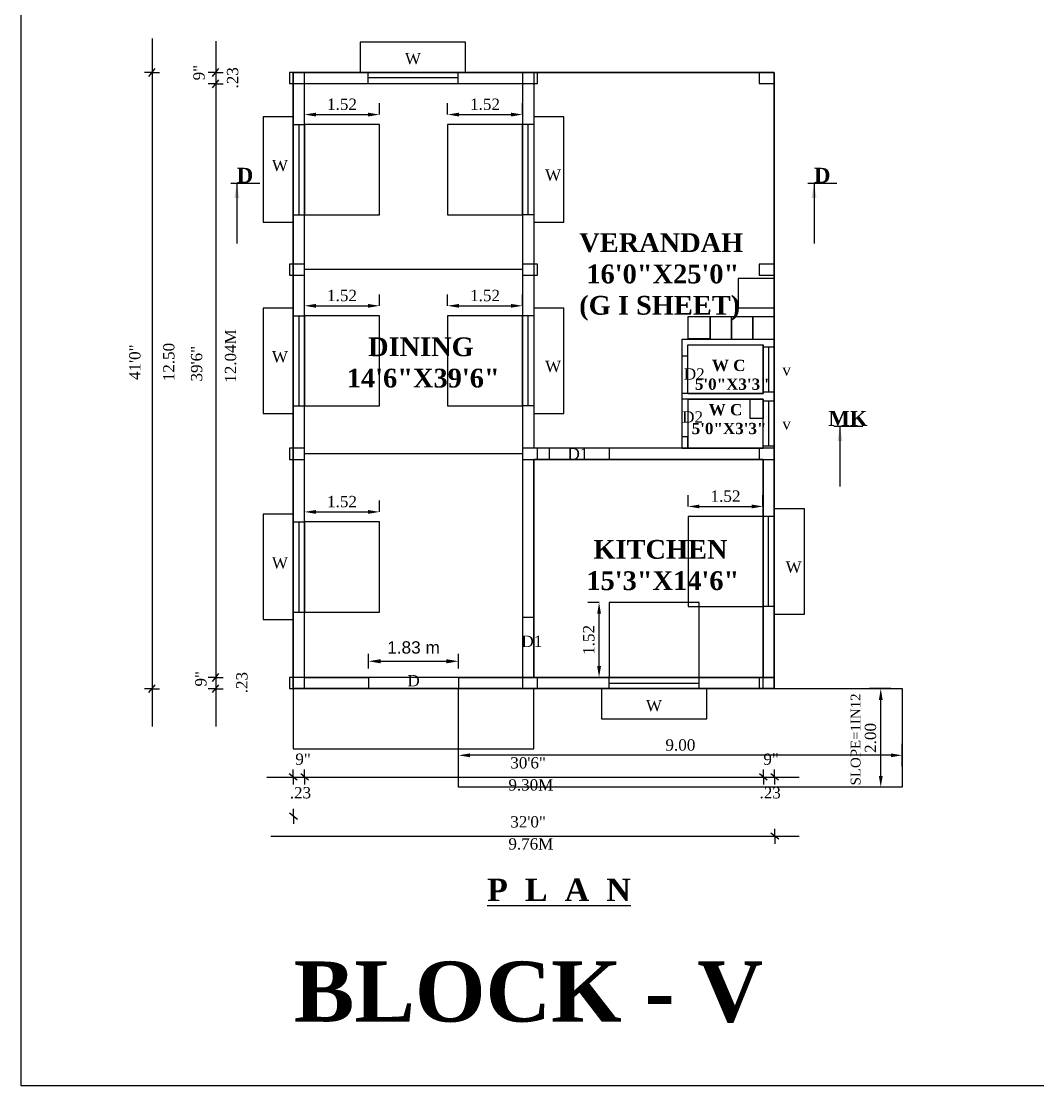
# Model space of a CAD drawing. Header units: metres. Extents: x -4258 to 185371, y -3317 to 113.
# Drawn here: x 4853.86 to 4874.48, y -690.91 to -669.31 of the extents above; entities that cross this region are included whole.
import ezdxf

# ---------------------------------------------------------------- set-up
doc = ezdxf.new("R2010")
doc.units = ezdxf.units.M
doc.header["$LTSCALE"] = 0.5
doc.header["$MEASUREMENT"] = 0
doc.linetypes.add('ACAD_ISO02W100', pattern=[15, 12, -3])
for name, color, linetype in [('BLK_5_DA_RAMP_1', 6, 'Continuous'), ('BLK_5_FLR_0_BLT_UP_AREA', 7, 'Continuous'), ('BLK_5_FLR_0_CARPET_AREA', 7, 'Continuous'), ('BLK_5_FLR_0_DRINKING_WATER', 7, 'Continuous'), ('BLK_5_FLR_0_EXIT_WIDTH_DOOR', 7, 'Continuous'), ('BLK_5_FLR_0_REGULAR_ROOM_8', 7, 'Continuous'), ('BLK_5_FLR_0_ROOM_7_LIGHT_VENTILATION_1', 7, 'Continuous'), ('BLK_5_FLR_0_URINAL', 7, 'Continuous'), ('BLK_5_FLR_0_WASH', 7, 'Continuous'), ('BLK_5_FLR_0_WATER_CLOSET', 7, 'Continuous'), ('BLK_5_FLR_1_ROOF_AREA', 7, 'Continuous'), ('SOLAR_PANEL', 3, 'Continuous')]:
    doc.layers.add(name, color=color, linetype=linetype)
doc.styles.add('S', font='swiss.ttf')
doc.styles.get("Standard").update_dxf_attribs({"font": 'times.ttf'})
doc.dimstyles.new('METRIC', dxfattribs={"dimtxt": 0.45, "dimasz": 0.25, "dimexe": 0.15, "dimexo": 0.15, "dimgap": 0.15, "dimtad": 1, "dimzin": 0, "dimdsep": 46, "dimtxsty": 'S', "dimcen": 0, "dimclrd": 1, "dimclre": 1, "dimclrt": 5, "dimadec": 0, "dimazin": 2, "dimtfac": 1, "dimtix": 1, "dimtofl": 0, "dimtmove": 1, "dimatfit": 0, "dimfxl": 0, "dimtolj": 1, "dimtzin": 0, "dimarcsym": 0})
doc.dimstyles.get("Standard").update_dxf_attribs({"dimtxt": 0.23, "dimasz": 0.23, "dimexe": 0.23, "dimexo": 0.23, "dimgap": 0.09, "dimtad": 1, "dimzin": 0, "dimdsep": 46, "dimtxsty": 'Standard', "dimcen": 0.09, "dimadec": 0, "dimazin": 0, "dimtfac": 1, "dimtofl": 0, "dimtmove": 0, "dimatfit": 3, "dimfxl": 0, "dimtolj": 1, "dimtzin": 0, "dimarcsym": 0})
doc.dimstyles.new('STANDARD$0', dxfattribs={"dimscale": 0, "dimtxt": 9, "dimasz": 2, "dimexe": 2, "dimexo": 1, "dimgap": 0.5, "dimtad": 1, "dimdec": 1, "dimzin": 0, "dimdsep": 46, "dimlunit": 4, "dimtxsty": 'Standard', "dimblk1": 'ARCHTICK', "dimblk2": 'ARCHTICK', "dimsah": 1, "dimcen": 0, "dimdle": 1.5, "dimclrd": 1, "dimclre": 1, "dimclrt": 4, "dimadec": 0, "dimazin": 0, "dimtfac": 0.3, "dimtdec": 1, "dimtix": 1, "dimtmove": 0, "dimatfit": 3, "dimldrblk": 'ARCHTICK', "dimfxl": 0, "dimfrac": 2, "dimtolj": 1, "dimtzin": 0, "dimarcsym": 0})

# ---------------------------------------------------------------- blocks, each defined once
blk = doc.blocks.new('*D583')
at = {"layer": 'BLK_5_DA_RAMP_1', "color": 0, "lineweight": -2}
for p, q in [((4862.73, -684.431), (4862.73, -683.971)), ((4871.73, -684.431), (4871.73, -683.971)), ((4871.5, -684.201), (4862.96, -684.201))]:
    blk.add_line(p, q, dxfattribs=at)
for points in [[(4862.96, -684.163), (4862.96, -684.24), (4862.73, -684.201)], [(4871.5, -684.163), (4871.5, -684.24), (4871.73, -684.201)]]:
    blk.add_solid(points, dxfattribs=at)
at = {"layer": 'Defpoints', "color": 0, "lineweight": -2}
for p in [(4862.73, -684.201), (4862.73, -684.749), (4871.73, -684.749)]:
    blk.add_point(p, dxfattribs=at)
at = {"layer": 'BLK_5_DA_RAMP_1', "color": 0, "lineweight": -2, "insert": (4867.23, -683.994), "char_height": 0.23, "attachment_point": 5, "rotation": 0}
blk.add_mtext('\\A1;9.00', dxfattribs=at)
blk = doc.blocks.new('*D584')
at = {"layer": 'BLK_5_DA_RAMP_1', "color": 0, "lineweight": -2}
for p, q in [((4871.5, -682.849), (4871.065, -682.849)), ((4871.295, -684.619), (4871.295, -683.079)), ((4871.5, -684.849), (4871.065, -684.849))]:
    blk.add_line(p, q, dxfattribs=at)
for points in [[(4871.257, -683.079), (4871.334, -683.079), (4871.295, -682.849)], [(4871.257, -684.619), (4871.334, -684.619), (4871.295, -684.849)]]:
    blk.add_solid(points, dxfattribs=at)
at = {"layer": 'Defpoints', "color": 0, "lineweight": -2}
for p in [(4871.295, -682.849), (4871.73, -682.849), (4871.73, -684.849)]:
    blk.add_point(p, dxfattribs=at)
at = {"layer": 'BLK_5_DA_RAMP_1', "color": 0, "lineweight": -2, "insert": (4871.088, -683.849), "char_height": 0.23, "attachment_point": 5, "rotation": 90}
blk.add_mtext('\\A1;2.00', dxfattribs=at)
blk = doc.blocks.new('*D651')
at = {"layer": 'BLK_5_FLR_0_EXIT_WIDTH_DOOR', "color": 0, "lineweight": -2}
for p, q in [((4860.9, -682.443), (4860.9, -682.143)), ((4862.73, -682.443), (4862.73, -682.143)), ((4861.15, -682.293), (4862.48, -682.293))]:
    blk.add_line(p, q, dxfattribs=at)
for points in [[(4861.15, -682.251), (4861.15, -682.335), (4860.9, -682.293)], [(4862.48, -682.251), (4862.48, -682.335), (4862.73, -682.293)]]:
    blk.add_solid(points, dxfattribs=at)
at = {"layer": 'Defpoints', "color": 0, "lineweight": -2}
for p in [(4862.73, -682.293), (4860.9, -682.62), (4862.73, -682.62)]:
    blk.add_point(p, dxfattribs=at)
at = {"layer": 'BLK_5_FLR_0_EXIT_WIDTH_DOOR', "color": 0, "lineweight": -2, "insert": (4861.815, -682.014), "char_height": 0.25, "attachment_point": 5, "style": 'S'}
blk.add_mtext('\\A1;1.83 m', dxfattribs=at)
blk = doc.blocks.new('*D652')
at = {"layer": 'BLK_5_FLR_0_ROOM_7_LIGHT_VENTILATION_1', "color": 0, "lineweight": -2}
for p, q in [((4859.604, -679.263), (4859.604, -679.033)), ((4861.124, -679.263), (4861.124, -679.033)), ((4859.834, -679.263), (4860.894, -679.263))]:
    blk.add_line(p, q, dxfattribs=at)
for points in [[(4859.834, -679.224), (4859.834, -679.301), (4859.604, -679.263)], [(4860.894, -679.224), (4860.894, -679.301), (4861.124, -679.263)]]:
    blk.add_solid(points, dxfattribs=at)
at = {"layer": 'Defpoints', "color": 0, "lineweight": -2}
for p in [(4861.124, -679.263), (4859.604, -679.464), (4861.124, -679.464)]:
    blk.add_point(p, dxfattribs=at)
at = {"layer": 'BLK_5_FLR_0_ROOM_7_LIGHT_VENTILATION_1', "color": 0, "lineweight": -2, "insert": (4860.364, -679.055), "char_height": 0.23, "attachment_point": 5}
blk.add_mtext('\\A1;1.52', dxfattribs=at)
blk = doc.blocks.new('*D653')
at = {"layer": 'BLK_5_FLR_0_ROOM_7_LIGHT_VENTILATION_1', "color": 0, "lineweight": -2}
for p, q in [((4859.604, -675.081), (4859.604, -674.851)), ((4861.124, -675.081), (4861.124, -674.851)), ((4859.834, -675.081), (4860.894, -675.081))]:
    blk.add_line(p, q, dxfattribs=at)
for points in [[(4859.834, -675.043), (4859.834, -675.119), (4859.604, -675.081)], [(4860.894, -675.043), (4860.894, -675.119), (4861.124, -675.081)]]:
    blk.add_solid(points, dxfattribs=at)
at = {"layer": 'Defpoints', "color": 0, "lineweight": -2}
for p in [(4861.124, -675.081), (4859.604, -675.282), (4861.124, -675.282)]:
    blk.add_point(p, dxfattribs=at)
at = {"layer": 'BLK_5_FLR_0_ROOM_7_LIGHT_VENTILATION_1', "color": 0, "lineweight": -2, "insert": (4860.364, -674.874), "char_height": 0.23, "attachment_point": 5}
blk.add_mtext('\\A1;1.52', dxfattribs=at)
blk = doc.blocks.new('*D654')
at = {"layer": 'BLK_5_FLR_0_ROOM_7_LIGHT_VENTILATION_1', "color": 0, "lineweight": -2}
for p, q in [((4859.604, -671.2), (4859.604, -670.97)), ((4861.124, -671.2), (4861.124, -670.97)), ((4859.834, -671.2), (4860.894, -671.2))]:
    blk.add_line(p, q, dxfattribs=at)
for points in [[(4859.834, -671.162), (4859.834, -671.239), (4859.604, -671.2)], [(4860.894, -671.162), (4860.894, -671.239), (4861.124, -671.2)]]:
    blk.add_solid(points, dxfattribs=at)
at = {"layer": 'Defpoints', "color": 0, "lineweight": -2}
for p in [(4861.124, -671.2), (4859.604, -671.402), (4861.124, -671.402)]:
    blk.add_point(p, dxfattribs=at)
at = {"layer": 'BLK_5_FLR_0_ROOM_7_LIGHT_VENTILATION_1', "color": 0, "lineweight": -2, "insert": (4860.364, -670.993), "char_height": 0.23, "attachment_point": 5}
blk.add_mtext('\\A1;1.52', dxfattribs=at)
blk = doc.blocks.new('*D655')
at = {"layer": 'BLK_5_FLR_0_ROOM_7_LIGHT_VENTILATION_1', "color": 0, "lineweight": -2}
for p, q in [((4862.506, -671.2), (4862.506, -670.97)), ((4864.026, -671.2), (4864.026, -670.97)), ((4862.736, -671.2), (4863.796, -671.2))]:
    blk.add_line(p, q, dxfattribs=at)
for points in [[(4862.736, -671.162), (4862.736, -671.239), (4862.506, -671.2)], [(4863.796, -671.162), (4863.796, -671.239), (4864.026, -671.2)]]:
    blk.add_solid(points, dxfattribs=at)
at = {"layer": 'Defpoints', "color": 0, "lineweight": -2}
for p in [(4864.026, -671.2), (4862.506, -671.402), (4864.026, -671.402)]:
    blk.add_point(p, dxfattribs=at)
at = {"layer": 'BLK_5_FLR_0_ROOM_7_LIGHT_VENTILATION_1', "color": 0, "lineweight": -2, "insert": (4863.266, -670.993), "char_height": 0.23, "attachment_point": 5}
blk.add_mtext('\\A1;1.52', dxfattribs=at)
blk = doc.blocks.new('*D656')
at = {"layer": 'BLK_5_FLR_0_ROOM_7_LIGHT_VENTILATION_1', "color": 0, "lineweight": -2}
for p, q in [((4862.506, -675.081), (4862.506, -674.851)), ((4864.026, -675.081), (4864.026, -674.851)), ((4862.736, -675.081), (4863.796, -675.081))]:
    blk.add_line(p, q, dxfattribs=at)
for points in [[(4862.736, -675.043), (4862.736, -675.119), (4862.506, -675.081)], [(4863.796, -675.043), (4863.796, -675.119), (4864.026, -675.081)]]:
    blk.add_solid(points, dxfattribs=at)
at = {"layer": 'Defpoints', "color": 0, "lineweight": -2}
for p in [(4864.026, -675.081), (4862.506, -675.282), (4864.026, -675.282)]:
    blk.add_point(p, dxfattribs=at)
at = {"layer": 'BLK_5_FLR_0_ROOM_7_LIGHT_VENTILATION_1', "color": 0, "lineweight": -2, "insert": (4863.266, -674.874), "char_height": 0.23, "attachment_point": 5}
blk.add_mtext('\\A1;1.52', dxfattribs=at)
blk = doc.blocks.new('*D657')
at = {"layer": 'BLK_5_FLR_0_ROOM_7_LIGHT_VENTILATION_1', "color": 0, "lineweight": -2}
for p, q in [((4867.386, -679.152), (4867.386, -678.922)), ((4868.906, -679.152), (4868.906, -678.922)), ((4867.616, -679.152), (4868.676, -679.152))]:
    blk.add_line(p, q, dxfattribs=at)
for points in [[(4867.616, -679.114), (4867.616, -679.19), (4867.386, -679.152)], [(4868.676, -679.114), (4868.676, -679.19), (4868.906, -679.152)]]:
    blk.add_solid(points, dxfattribs=at)
at = {"layer": 'Defpoints', "color": 0, "lineweight": -2}
for p in [(4868.906, -679.152), (4867.386, -679.354), (4868.906, -679.354)]:
    blk.add_point(p, dxfattribs=at)
at = {"layer": 'BLK_5_FLR_0_ROOM_7_LIGHT_VENTILATION_1', "color": 0, "lineweight": -2, "insert": (4868.146, -678.945), "char_height": 0.23, "attachment_point": 5}
blk.add_mtext('\\A1;1.52', dxfattribs=at)
blk = doc.blocks.new('*D658')
at = {"layer": 'BLK_5_FLR_0_ROOM_7_LIGHT_VENTILATION_1', "color": 0, "lineweight": -2}
for p, q in [((4865.58, -681.1), (4865.35, -681.1)), ((4865.58, -682.39), (4865.58, -681.33)), ((4865.58, -682.62), (4865.35, -682.62))]:
    blk.add_line(p, q, dxfattribs=at)
for points in [[(4865.542, -681.33), (4865.619, -681.33), (4865.58, -681.1)], [(4865.542, -682.39), (4865.619, -682.39), (4865.58, -682.62)]]:
    blk.add_solid(points, dxfattribs=at)
at = {"layer": 'Defpoints', "color": 0, "lineweight": -2}
for p in [(4865.58, -681.1), (4865.782, -681.1), (4865.782, -682.62)]:
    blk.add_point(p, dxfattribs=at)
at = {"layer": 'BLK_5_FLR_0_ROOM_7_LIGHT_VENTILATION_1', "color": 0, "lineweight": -2, "insert": (4865.373, -681.86), "char_height": 0.23, "attachment_point": 5, "rotation": 90}
blk.add_mtext('\\A1;1.52', dxfattribs=at)

msp = doc.modelspace()

# ---------------------------------------------------------------- linework, layer by layer
at = {"color": 0, "linetype": 'ByBlock'}
for p, q in [((4856.50982, -669.65887), (4856.50982, -683.61682)), ((4857.80188, -669.7105), (4857.80188, -683.61682)), ((4859.3751, -682.84902), (4859.3751, -670.34402)), ((4859.3751, -670.34402), (4864.2551, -670.34402)), ((4860.88616, -670.34402), (4860.88616, -670.57277)), ((4862.71616, -670.34402), (4862.71616, -670.57277)), ((4862.71616, -670.34402), (4862.86866, -670.34402)), ((4864.2551, -670.34402), (4864.2551, -677.96902)), ((4859.60385, -682.62027), (4859.60385, -670.57277)), ((4859.60385, -670.57277), (4864.02635, -670.57277)), ((4862.71616, -670.45839), (4860.88616, -670.45839)), ((4864.02635, -670.57277), (4864.02635, -681.40027)), ((4859.3751, -671.40171), (4859.3751, -671.24921)), ((4859.3751, -671.40171), (4859.60385, -671.40171)), ((4859.48947, -671.40171), (4859.48947, -673.23171)), ((4864.2551, -671.40171), (4864.02635, -671.40171)), ((4864.14072, -673.23171), (4864.14072, -671.40171)), ((4859.3751, -673.23171), (4859.60385, -673.23171)), ((4864.2551, -673.23171), (4864.02635, -673.23171)), ((4864.2551, -673.23171), (4864.2551, -673.38421)), ((4859.3751, -675.28242), (4859.3751, -675.12992)), ((4859.3751, -675.28242), (4859.60385, -675.28242)), ((4859.48947, -675.28242), (4859.48947, -677.11242)), ((4864.2551, -675.28242), (4864.02635, -675.28242)), ((4864.14072, -677.11242), (4864.14072, -675.28242)), ((4867.26697, -677.96902), (4867.26697, -675.75777)), ((4867.26697, -675.75777), (4869.1351, -675.75777)), ((4869.1351, -677.96902), (4869.1351, -675.75777)), ((4867.38135, -676.10089), (4867.38135, -675.87214)), ((4867.38135, -675.87214), (4868.90635, -675.87214)), ((4868.90635, -676.86339), (4868.90635, -675.87214)), ((4868.90635, -675.91027), (4869.1351, -675.91027)), ((4867.38135, -676.10089), (4867.26697, -676.10089)), ((4867.38135, -676.86339), (4867.26697, -676.86339)), ((4867.38135, -676.86339), (4868.90635, -676.86339)), ((4868.90635, -676.82527), (4869.1351, -676.82527)), ((4867.38135, -676.97777), (4867.26697, -676.97777)), ((4867.38135, -676.97777), (4868.90635, -676.97777)), ((4868.90635, -677.96902), (4868.90635, -676.97777)), ((4868.90635, -677.00606), (4869.1351, -677.00606)), ((4859.3751, -677.11242), (4859.60385, -677.11242)), ((4864.2551, -677.11242), (4864.02635, -677.11242)), ((4864.2551, -677.11242), (4864.2551, -677.26492)), ((4867.38135, -677.74027), (4867.26697, -677.74027)), ((4867.38135, -677.96902), (4867.38135, -677.74027)), ((4868.90635, -677.92106), (4869.1351, -677.92106)), ((4868.90635, -677.96902), (4864.2551, -677.96902)), ((4864.56663, -677.96902), (4864.56663, -678.19777)), ((4865.78663, -677.96902), (4865.78663, -678.19777)), ((4867.26697, -677.96902), (4868.90635, -677.96902)), ((4869.1351, -682.84902), (4869.1351, -677.96902)), ((4864.56663, -678.19777), (4864.2551, -678.19777)), ((4864.2551, -678.19777), (4864.2551, -681.40027)), ((4868.90635, -678.19777), (4865.78663, -678.19777)), ((4868.90635, -682.84902), (4868.90635, -678.19777)), ((4859.3751, -679.46417), (4859.3751, -679.31167)), ((4869.1351, -679.35362), (4868.90635, -679.35362)), ((4869.02072, -681.18362), (4869.02072, -679.35362)), ((4859.3751, -679.46417), (4859.60385, -679.46417)), ((4859.48947, -679.46417), (4859.48947, -681.29417)), ((4869.1351, -681.18362), (4868.90635, -681.18362)), ((4869.1351, -681.18362), (4869.1351, -681.33612)), ((4859.3751, -681.29417), (4859.60385, -681.29417)), ((4864.02635, -681.40027), (4864.2551, -681.40027)), ((4859.60385, -682.62027), (4860.9001, -682.62027)), ((4860.9001, -682.62027), (4860.9001, -682.84902)), ((4862.7301, -682.62027), (4864.02635, -682.62027)), ((4862.7301, -682.62027), (4862.7301, -682.84902)), ((4864.02635, -682.62027), (4864.2551, -682.62027)), ((4864.2551, -682.62027), (4869.1351, -682.62027)), ((4865.78203, -682.84902), (4865.78203, -682.62027)), ((4867.61203, -682.84902), (4867.61203, -682.62027)), ((4859.3751, -682.84902), (4869.1351, -682.84902)), ((4865.78203, -682.84902), (4865.62953, -682.84902)), ((4865.78203, -682.73464), (4867.61203, -682.73464)), ((4858.83757, -684.64298), (4869.63673, -684.64298)), ((4858.9212, -685.84344), (4869.64153, -685.84344))]:
    msp.add_line(p, q, dxfattribs=at)
at = {"color": 0, "linetype": 'ACAD_ISO02W100'}
for p, q in [((4862.86866, -669.73402), (4860.73366, -669.73402)), ((4860.73366, -669.73402), (4860.73366, -670.34402)), ((4862.86866, -670.34402), (4862.86866, -669.73402)), ((4864.2551, -670.34402), (4869.1351, -670.34402)), ((4869.1351, -670.34402), (4869.1351, -675.75777)), ((4859.3751, -671.24921), (4858.7651, -671.24921)), ((4858.7651, -671.24921), (4858.7651, -673.38421)), ((4864.8651, -671.24921), (4864.2551, -671.24921)), ((4864.8651, -673.38421), (4864.8651, -671.24921)), ((4858.10564, -672.59298), (4858.6939, -672.59298)), ((4869.81767, -672.59298), (4870.40592, -672.59298)), ((4858.7651, -673.38421), (4859.3751, -673.38421)), ((4864.2551, -673.38421), (4864.8651, -673.38421)), ((4864.02635, -674.34714), (4859.60385, -674.34714)), ((4859.3751, -675.12992), (4858.7651, -675.12992)), ((4858.7651, -675.12992), (4858.7651, -677.26492)), ((4864.8651, -675.12992), (4864.2551, -675.12992)), ((4864.8651, -677.26492), (4864.8651, -675.12992)), ((4869.02072, -675.91027), (4869.02072, -676.82527)), ((4869.02072, -677.00606), (4869.02072, -677.92106)), ((4858.7651, -677.26492), (4859.3751, -677.26492)), ((4864.2551, -677.26492), (4864.8651, -677.26492)), ((4870.34198, -677.52485), (4870.93024, -677.52485)), ((4864.02635, -678.08339), (4859.60385, -678.08339)), ((4869.7451, -679.20112), (4869.1351, -679.20112)), ((4869.7451, -681.33612), (4869.7451, -679.20112)), ((4859.3751, -679.31167), (4858.7651, -679.31167)), ((4858.7651, -679.31167), (4858.7651, -681.44667)), ((4869.1351, -681.33612), (4869.7451, -681.33612)), ((4858.7651, -681.44667), (4859.3751, -681.44667)), ((4859.3751, -682.84902), (4859.3751, -684.06902)), ((4864.2551, -684.06902), (4864.2551, -682.84902)), ((4865.62953, -682.84902), (4865.62953, -683.45902)), ((4867.76453, -683.45902), (4867.76453, -682.84902)), ((4865.62953, -683.45902), (4867.76453, -683.45902)), ((4859.3751, -684.06902), (4864.2551, -684.06902))]:
    msp.add_line(p, q, dxfattribs=at)
at = {"color": 0}
for p, q in [((4856.50982, -670.34905), (4856.35732, -670.34905)), ((4856.44793, -670.42801), (4856.57337, -670.26798)), ((4856.50982, -670.34905), (4856.66232, -670.34905)), ((4857.80188, -670.34905), (4857.64938, -670.34905)), ((4857.73999, -670.42801), (4857.86543, -670.26798)), ((4857.80188, -670.34905), (4857.95438, -670.34905)), ((4857.80188, -670.57792), (4857.64938, -670.57792)), ((4857.73999, -670.65688), (4857.86543, -670.49685)), ((4857.80188, -670.57792), (4857.95438, -670.57792)), ((4857.80188, -682.62181), (4857.64938, -682.62181)), ((4857.73999, -682.70077), (4857.86543, -682.54075)), ((4857.80188, -682.62181), (4857.95438, -682.62181)), ((4856.50982, -682.85056), (4856.35732, -682.85056)), ((4856.44793, -682.92952), (4856.57337, -682.7695)), ((4856.50982, -682.85056), (4856.66232, -682.85056)), ((4857.80188, -682.85056), (4857.64938, -682.85056)), ((4857.73999, -682.92952), (4857.86543, -682.7695)), ((4857.80188, -682.85056), (4857.95438, -682.85056)), ((4859.45511, -684.7057), (4859.29508, -684.58026)), ((4859.45511, -684.7057), (4859.29508, -684.58026)), ((4859.3751, -684.64298), (4859.3751, -684.49048)), ((4859.3751, -684.64298), (4859.3751, -684.49048)), ((4859.3751, -684.64298), (4859.3751, -684.79548)), ((4859.3751, -684.64298), (4859.3751, -684.79548)), ((4859.68575, -684.7057), (4859.52572, -684.58026)), ((4859.68575, -684.7057), (4859.52572, -684.58026)), ((4859.60574, -684.64298), (4859.60574, -684.49048)), ((4859.60574, -684.64298), (4859.60574, -684.49048)), ((4859.60574, -684.64298), (4859.60574, -684.79548)), ((4859.60574, -684.64298), (4859.60574, -684.79548)), ((4868.99335, -684.7057), (4868.83332, -684.58026)), ((4868.99335, -684.7057), (4868.83332, -684.58026)), ((4868.91334, -684.64298), (4868.91334, -684.49048)), ((4868.91334, -684.64298), (4868.91334, -684.49048)), ((4868.91334, -684.64298), (4868.91334, -684.79548)), ((4868.91334, -684.64298), (4868.91334, -684.79548)), ((4869.2221, -684.7057), (4869.06207, -684.58026)), ((4869.2221, -684.7057), (4869.06207, -684.58026)), ((4869.14209, -684.64298), (4869.14209, -684.49048)), ((4869.14209, -684.64298), (4869.14209, -684.49048)), ((4869.14209, -684.64298), (4869.14209, -684.79548)), ((4869.14209, -684.64298), (4869.14209, -684.79548)), ((4859.37989, -685.44032), (4859.37989, -685.28782)), ((4859.37989, -685.44032), (4859.37989, -685.28782)), ((4859.4599, -685.50304), (4859.29987, -685.37759)), ((4859.4599, -685.50304), (4859.29987, -685.37759)), ((4859.37989, -685.44032), (4859.37989, -685.59282)), ((4859.37989, -685.44032), (4859.37989, -685.59282)), ((4869.14497, -685.84344), (4869.14497, -685.69094)), ((4869.14497, -685.84344), (4869.14497, -685.69094)), ((4869.22498, -685.90616), (4869.06495, -685.78071)), ((4869.22498, -685.90616), (4869.06495, -685.78071)), ((4869.14497, -685.84344), (4869.14497, -685.99594)), ((4869.14497, -685.84344), (4869.14497, -685.99594))]:
    msp.add_line(p, q, dxfattribs=at)
at = {"color": 0, "linetype": 'ByBlock'}
for points in [[(4853.85733, -649.44654), (4905.28214, -649.44654), (4905.28214, -690.90544), (4853.85733, -690.90544)], [(4859.2983, -670.57277), (4859.6033, -670.57277), (4859.6033, -670.34402), (4859.2983, -670.34402)], [(4864.02635, -670.57237), (4864.33135, -670.57237), (4864.33135, -670.34362), (4864.02635, -670.34362)], [(4868.8301, -670.57277), (4869.1351, -670.57277), (4869.1351, -670.34402), (4868.8301, -670.34402)], [(4859.2983, -674.46191), (4859.6033, -674.46191), (4859.6033, -674.23316), (4859.2983, -674.23316)], [(4864.02635, -674.46152), (4864.33135, -674.46152), (4864.33135, -674.23277), (4864.02635, -674.23277)], [(4868.8301, -674.46152), (4869.1351, -674.46152), (4869.1351, -674.23277), (4868.8301, -674.23277)], [(4859.29885, -678.19777), (4859.60385, -678.19777), (4859.60385, -677.96902), (4859.29885, -677.96902)], [(4864.02635, -678.19777), (4864.33135, -678.19777), (4864.33135, -677.96902), (4864.02635, -677.96902)], [(4868.8301, -678.19777), (4869.1351, -678.19777), (4869.1351, -677.96902), (4868.8301, -677.96902)], [(4859.29885, -682.84902), (4859.60385, -682.84902), (4859.60385, -682.62027), (4859.29885, -682.62027)], [(4864.02635, -682.84902), (4864.33135, -682.84902), (4864.33135, -682.62027), (4864.02635, -682.62027)], [(4868.8301, -682.84902), (4869.1351, -682.84902), (4869.1351, -682.62027), (4868.8301, -682.62027)]]:
    msp.add_lwpolyline(points, close=True, dxfattribs=at)
at = {"layer": 'BLK_5_DA_RAMP_1', "color": 1, "lineweight": -2}
msp.add_lwpolyline([(4862.7301, -682.84902), (4871.7301, -682.84902), (4871.7301, -684.84902), (4862.7301, -684.84902)], close=True, dxfattribs=at)
at = {"layer": 'BLK_5_FLR_0_BLT_UP_AREA', "color": 48, "lineweight": -2}
msp.add_lwpolyline([(4869.1351, -682.84902), (4859.3751, -682.84902), (4859.3751, -670.34402), (4869.1351, -670.34402)], close=True, dxfattribs=at)
at = {"layer": 'BLK_5_FLR_0_CARPET_AREA', "color": 15, "lineweight": -2}
for points in [[(4859.60385, -670.57277), (4864.02635, -670.57277), (4864.02635, -682.62027), (4859.60385, -682.62027)], [(4864.2551, -678.19777), (4868.90635, -678.19777), (4868.90635, -682.62027), (4864.2551, -682.62027)]]:
    msp.add_lwpolyline(points, close=True, dxfattribs=at)
at = {"layer": 'BLK_5_FLR_0_DRINKING_WATER', "color": 7, "lineweight": -2}
msp.add_lwpolyline([(4868.40476, -675.12475), (4869.1351, -675.12475), (4869.1351, -674.52475), (4868.40476, -674.52475)], close=True, dxfattribs=at)
at = {"layer": 'BLK_5_FLR_0_REGULAR_ROOM_8', "color": 4, "lineweight": -2}
for points in [[(4859.60385, -670.57277), (4864.02635, -670.57277), (4864.02635, -682.62027), (4859.60385, -682.62027)], [(4868.90635, -678.19777), (4864.2551, -678.19777), (4864.2551, -682.62027), (4868.90635, -682.62027)]]:
    msp.add_lwpolyline(points, close=True, dxfattribs=at)
at = {"layer": 'BLK_5_FLR_0_ROOM_7_LIGHT_VENTILATION_1', "color": 4, "lineweight": -2}
for points in [[(4861.12385, -671.40171), (4859.60385, -671.40171), (4859.60385, -673.23171), (4861.12385, -673.23171)], [(4864.02635, -671.40171), (4862.50635, -671.40171), (4862.50635, -673.23171), (4864.02635, -673.23171)], [(4861.12385, -675.28242), (4859.60385, -675.28242), (4859.60385, -677.11242), (4861.12385, -677.11242)], [(4864.02635, -675.28242), (4862.50635, -675.28242), (4862.50635, -677.11242), (4864.02635, -677.11242)], [(4868.90635, -679.35362), (4867.38635, -679.35362), (4867.38635, -681.18362), (4868.90635, -681.18362)], [(4861.12385, -679.46417), (4859.60385, -679.46417), (4859.60385, -681.29417), (4861.12385, -681.29417)], [(4865.78203, -681.10027), (4865.78203, -682.62027), (4867.61203, -682.62027), (4867.61203, -681.10027)]]:
    msp.add_lwpolyline(points, close=True, dxfattribs=at)
at = {"layer": 'BLK_5_FLR_0_URINAL', "color": 235, "lineweight": -2}
msp.add_lwpolyline([(4868.64379, -676.97777), (4868.90635, -676.97777), (4868.90635, -677.36651), (4868.64379, -677.36651)], close=True, dxfattribs=at)
at = {"layer": 'BLK_5_FLR_0_WASH', "color": 60, "lineweight": -2}
for points in [[(4867.83079, -675.74254), (4867.83079, -675.30777), (4867.38079, -675.30777), (4867.38079, -675.74254)], [(4868.26556, -675.30777), (4867.83079, -675.30777), (4867.83079, -675.75777), (4868.26556, -675.75777)]]:
    msp.add_lwpolyline(points, close=True, dxfattribs=at)
at = {"layer": 'BLK_5_FLR_0_WASH', "color": 55, "lineweight": -2}
msp.add_lwpolyline([(4868.70033, -675.30777), (4868.26556, -675.30777), (4868.26556, -675.75777), (4868.70033, -675.75777)], close=True, dxfattribs=at)
at = {"layer": 'BLK_5_FLR_0_WASH', "color": 56, "lineweight": -2}
msp.add_lwpolyline([(4869.1351, -675.30777), (4868.70033, -675.30777), (4868.70033, -675.75777), (4869.1351, -675.75777)], close=True, dxfattribs=at)
at = {"layer": 'BLK_5_FLR_0_WATER_CLOSET', "color": 1, "lineweight": -2}
msp.add_lwpolyline([(4867.38135, -675.87214), (4868.90635, -675.87214), (4868.90635, -676.86339), (4867.38135, -676.86339)], close=True, dxfattribs=at)
at = {"layer": 'BLK_5_FLR_0_WATER_CLOSET', "color": 2, "lineweight": -2}
msp.add_lwpolyline([(4868.90635, -676.97777), (4867.38135, -676.97777), (4867.38135, -677.96902), (4868.90635, -677.96902)], close=True, dxfattribs=at)
at = {"layer": 'BLK_5_FLR_1_ROOF_AREA', "color": 54, "lineweight": -2}
msp.add_lwpolyline([(4869.1351, -670.34402), (4859.3751, -670.34402), (4859.3751, -682.84902), (4869.1351, -682.84902)], close=True, dxfattribs=at)
at = {"layer": 'SOLAR_PANEL', "color": 3}
msp.add_lwpolyline([(4869.1351, -670.34402), (4859.3751, -670.34402), (4859.3751, -682.84902), (4869.1351, -682.84902)], close=True, dxfattribs=at)

# ---------------------------------------------------------------- texts
at = {"color": 0, "attachment_point": 1}
for s, insert, char_height, width in [('\\A1;W', (4861.64042, -669.95029), 0.22875, 4.1329568), ('\\A1;W', (4858.94169, -672.12021), 0.22875, 4.1329568), ('\\A1;W', (4864.4848, -672.31478), 0.22875, 4.1329568), ('\\A1;{\\fTimes New Roman|b1|i0|c0|p18;        VERANDAH\\P         16\'0"X25\'0"\\P        (G I SHEET)\\P          }', (4864.02635, -673.60845), 0.38125, 7.4751793), ('\\A1;{\\fTimes New Roman|b1|i0|c0|p18;            DINING\\P         14\'6"X39\'6"\\P          }', (4859.16575, -675.7212), 0.38125, 7.4751793), ('\\A1;W', (4858.94169, -676.00092), 0.22875, 4.1329568), ('\\A1;W', (4864.4848, -676.19549), 0.22875, 4.1329568), ('\\A1;{\\fTimes New Roman|b1|i0|c0|p18;                W C\\P            5\'0"X3\'3"\\P          }', (4866.48721, -676.17519), 0.22875, 7.4751793), ('\\A1;D2', (4867.30101, -676.34926), 0.22875, 4.1329568), ('\\A1;v', (4869.29805, -676.26599), 0.22875, 4.1329568), ('\\A1;{\\fTimes New Roman|b1|i0|c0|p18;                W C\\P            5\'0"X3\'3"\\P          }', (4866.42262, -677.07448), 0.22875, 7.4751793), ('\\A1;D2', (4867.26697, -677.22107), 0.22875, 4.1329568), ('\\A1;v', (4869.29805, -677.36179), 0.22875, 4.1329568), ('\\A1;D1', (4864.94103, -677.96902), 0.22875, 4.1329568), ('\\A1;{\\fTimes New Roman|b1|i0|c0|p18;          KITCHEN\\P         15\'3"X14\'6"\\P          }', (4864.02635, -679.83169), 0.38125, 7.4751793), ('\\A1;W', (4858.94169, -680.18267), 0.22875, 4.1329568), ('\\A1;W', (4869.3648, -680.26669), 0.22875, 4.1329568), ('\\A1;D1', (4864.00469, -681.77403), 0.22875, 4.1329568), ('\\A1;D', (4861.69087, -682.57302), 0.22875, 4.1329568), ('\\A1;W', (4866.53037, -683.07873), 0.22875, 4.1329568), ('\\A1;9"', (4859.41718, -684.1654), 0.22875, 4.1329568), ('\\A1;9"', (4868.91334, -684.16461), 0.22875, 4.1329568), ('\\A1;30\'6"', (4863.77935, -684.23943), 0.22875, 4.1329568), ('\\A1;.23', (4859.30546, -684.84651), 0.22875, 4.1329568), ('\\A1; 9.30M', (4863.65392, -684.68738), 0.22875, 4.1329568), ('\\A1;.23', (4868.83572, -684.84662), 0.22875, 4.1329568), ('\\A1;32\'0"', (4863.77935, -685.43674), 0.22875, 4.1329568), ('\\A1; 9.76M', (4863.65392, -685.88469), 0.22875, 4.1329568), ('{\\fTimes New Roman|b1|i0|c0|p18;\\LP  L  A  N}', (4863.30744, -686.70301), 0.4575, 4.1329568), ('\\A1;{\\fTimes New Roman|b1|i0|c0|p18;BLOCK - V}', (4859.38575, -688.38492), 1.22, 16.5318271)]:
    msp.add_mtext(s, dxfattribs=dict(at, insert=insert, char_height=char_height, width=width))
at = {"color": 0, "char_height": 0.22875, "width": 4.1329568, "attachment_point": 1, "rotation": 90}
for s, insert in [('\\A1;9"', (4857.34787, -670.50693)), ('\\A1;.23', (4858.02898, -670.67118)), ('\\A1;12.04M', (4857.98786, -676.64171)), ('\\A1;41\'0"', (4856.04701, -676.58565)), ('\\A1;12.50', (4856.73548, -676.61094)), ('\\A1;39\'6"', (4857.29938, -676.61642)), ('\\A1;9"', (4857.38591, -682.80614)), ('\\A1;.23', (4858.21802, -682.94266))]:
    msp.add_mtext(s, dxfattribs=dict(at, insert=insert))
at = {"color": 7, "char_height": 0.305, "width": 4.1329568, "attachment_point": 1}
for s, insert in [('\\A1;{\\fTimes New Roman|b1|i0|c0|p18;D}', (4858.23032, -672.28115)), ('\\A1;{\\fTimes New Roman|b1|i0|c0|p18;D}', (4869.94234, -672.28115)), ('\\A1;{\\fTimes New Roman|b1|i0|c0|p18;MK}', (4870.23232, -677.21302))]:
    msp.add_mtext(s, dxfattribs=dict(at, insert=insert))
at = {"layer": 'BLK_5_DA_RAMP_1', "color": 1, "lineweight": -2, "insert": (4870.68408, -683.87897), "char_height": 0.2, "width": 2.4, "attachment_point": 2, "rotation": 90.000001}
msp.add_mtext('SLOPE=1IN12', dxfattribs=at)

# ---------------------------------------------------------------- dimensions: what is measured, and where the dimension line sits
at = {"layer": 'BLK_5_DA_RAMP_1', "color": 2, "lineweight": -2}
dim = msp.add_linear_dim(base=(4871.29531, -682.84902), p1=(4871.7301, -684.84902), p2=(4871.7301, -682.84902), angle=270.000001, dimstyle='Standard', override={"dimscale": 1}, dxfattribs=at)
dim.commit()
dim.dimension.update_dxf_attribs({"geometry": '*D584', "text_midpoint": (4871.08799, -683.84902)})
at = {"layer": 'BLK_5_DA_RAMP_1', "color": 1, "lineweight": -2}
dim = msp.add_linear_dim(base=(4862.7301, -684.20121), p1=(4871.7301, -684.74902), p2=(4862.7301, -684.74902), angle=180.000001, dimstyle='Standard', override={"dimscale": 1}, dxfattribs=at)
dim.commit()
dim.dimension.update_dxf_attribs({"geometry": '*D583', "text_midpoint": (4867.2301, -683.99388)})
at = {"layer": 'BLK_5_FLR_0_EXIT_WIDTH_DOOR', "color": 2, "lineweight": -2}
dim = msp.add_aligned_dim(p1=(4860.9001, -682.62027), p2=(4862.7301, -682.62027), distance=0.32733, dimstyle='METRIC', override={"dimtxt": 0.25, "dimpost": ' m', "dimclrd": 0, "dimclre": 0, "dimclrt": 0}, dxfattribs=at)
dim.commit()
dim.dimension.update_dxf_attribs({"geometry": '*D651', "text_midpoint": (4861.8151, -682.01446)})
at = {"layer": 'BLK_5_FLR_0_ROOM_7_LIGHT_VENTILATION_1', "color": 232, "lineweight": -2}
for p1, p2, picture, middle in [((4859.60385, -671.40171), (4861.12385, -671.40171), '*D654', (4860.36385, -670.99285)), ((4862.50635, -671.40171), (4864.02635, -671.40171), '*D655', (4863.26635, -670.99285)), ((4859.60385, -675.28242), (4861.12385, -675.28242), '*D653', (4860.36385, -674.87356)), ((4862.50635, -675.28242), (4864.02635, -675.28242), '*D656', (4863.26635, -674.87356)), ((4867.38635, -679.35362), (4868.90635, -679.35362), '*D657', (4868.14635, -678.94476)), ((4859.60385, -679.46417), (4861.12385, -679.46417), '*D652', (4860.36385, -679.0553)), ((4865.78203, -682.62027), (4865.78203, -681.10027), '*D658', (4865.37317, -681.86027))]:
    dim = msp.add_aligned_dim(p1=p1, p2=p2, distance=0.20154, dimstyle='STANDARD$0', override={"dimscale": 1, "dimtxt": 0.23, "dimasz": 0.23, "dimexe": 0.23, "dimexo": 0.23, "dimgap": 0.09, "dimdec": 2, "dimlunit": 2, "dimsah": 0, "dimcen": 0.09, "dimdle": 0, "dimclrd": 0, "dimclre": 0, "dimclrt": 0, "dimtfac": 1, "dimtdec": 2, "dimtix": 0, "dimtofl": 0, "dimfxl": 0.23, "dimfxlon": 1, "dimfrac": 0}, dxfattribs=at)
    dim.commit()
    dim.dimension.update_dxf_attribs({"geometry": picture, "text_midpoint": middle})

# ---------------------------------------------------------------- leaders
at = {"color": 7}
for points in [[(4858.23032, -672.59298), (4858.23032, -673.81403)], [(4869.94234, -672.59298), (4869.94234, -673.81403)], [(4870.46666, -677.52485), (4870.46666, -678.74589)]]:
    msp.add_leader(points, dimstyle='Standard', override={"dimasz": 0.3, "dimgap": 0.09, "dimtad": 0}, dxfattribs=at)

doc.saveas('drawing.dxf')
